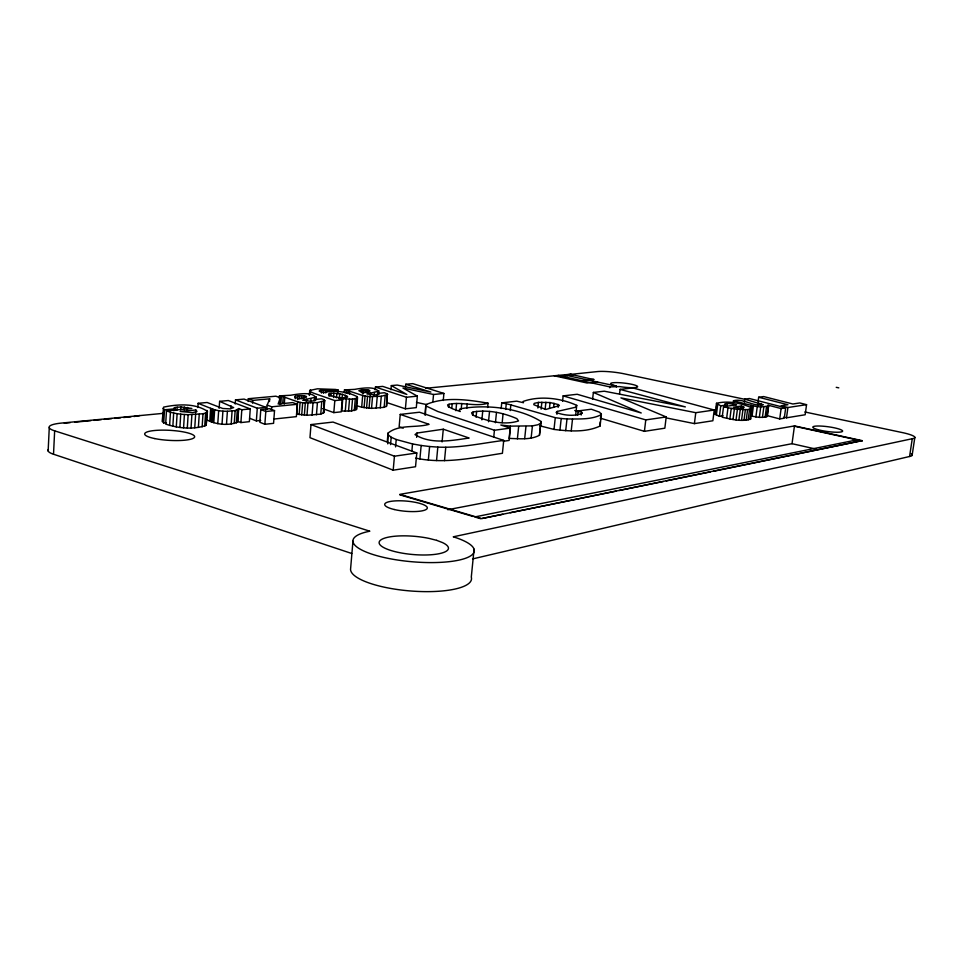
<?xml version="1.0" encoding="UTF-8"?>
<svg xmlns="http://www.w3.org/2000/svg" width="963" height="963" viewBox="0 0 963 963"><rect width="100%" height="100%" fill="white"/><g stroke="black" fill="none" stroke-linecap="round" stroke-linejoin="round"><path stroke-width="1.44" d="M48.15 451.009L49.257 427.777M351.724 553.484L53.519 454.235L54.65 430.846A29.275 5.754 2.7 0 1 61.343 423.094L163.698 413.308M139.876 415.559L133.929 416.51M162.964 408.336L164.517 409.793L174.038 408.902L175.049 407.469L180.888 406.94L191.83 408.481L166.479 410.876L165.672 424.069C178.456 428.379 193.346 429.847 206.166 425.333L207.442 411.37C195.26 403.016 177.625 404.171 163.614 407.12L162.169 421.445L163.71 422.962L166.43 422.685M162.819 420.181L163.265 412.922M163.71 422.962L164.517 409.793M169.62 425.453L170.439 412.224L166.479 410.876M172.846 426.284L173.665 413.031L170.439 412.224M173.846 410.804L174.026 407.903M174.869 410.358L175.049 407.469M176.999 410.021L177.18 407.132M176.289 426.946L177.12 413.681L173.665 413.031M180.707 409.817L180.888 406.94M179.888 427.44L180.731 414.174L177.12 413.681M184.198 409.925L184.378 407.048M183.572 427.765L184.415 414.499L180.731 414.174M187.352 410.298L187.532 407.409M187.304 427.933L188.146 414.668L203 413.753L205.576 413.067L207.442 411.37M191.047 427.921L191.902 414.68M195.645 412.874L195.838 409.973L180.153 411.478L192.684 412.609L196.982 411.49L195.838 409.973M194.755 427.765L195.609 414.547M197.824 407.566L198.101 403.316L207.141 402.486L222.718 408.481L229.976 408.878L233.66 407.59L219.612 401.342L219.143 408.324M198.378 427.452L199.233 414.259M202.146 426.898L203 413.753M204.71 426.176L205.576 413.067M206.588 414.752L206.864 410.419M206.166 425.333L207.033 412.26M237.753 421.361L240.906 422.576L249.357 421.674L250.26 408.926L241.809 409.757L238.776 408.553L237.536 422.191C228.857 425.622 218.42 424.755 209.802 421.228L210.668 408.324L198.101 403.316M210.608 421.541L211.463 408.637L210.668 408.324M211.643 421.963L212.51 409.046L211.463 408.637M212.775 422.396L213.642 409.468L212.51 409.046M213.786 422.745L214.653 409.805L213.642 409.468M217.782 423.648L218.661 410.683L214.653 409.805M222.032 424.153L222.91 411.189L218.661 410.683M226.498 424.238L227.388 411.297L235.153 410.599L238.776 408.553M230.879 408.625L231.072 405.796M231.192 423.925L232.083 411.02M235.213 404.039L235.502 399.886L244.096 399.091L265.981 407.373L265.776 410.178M234.25 423.479L235.153 410.599M236.368 422.901L237.259 410.057M237.536 422.191L238.427 409.371M240.906 422.576L241.809 409.757M248.165 401.451L248.358 398.706L275.863 396.19L280.281 397.791L279.776 404.556M252.595 403.148L252.8 400.391L248.358 398.706M260.708 420.458L256.363 420.927L257.277 408.24L235.502 399.886M260.792 409.552L259.866 422.276L264.861 424.286L273.576 423.335L274.527 410.623L269.496 408.685L260.792 409.552L265.8 411.514L274.527 410.623M264.861 424.286L265.8 411.514M266.871 409.287L267.184 405.11L269.688 398.814L252.8 400.391M269.484 401.535L269.688 398.814M271.506 409.6L271.71 406.807L267.184 405.11M279.282 398.538L279.487 395.853L290.621 395.251C296.592 394.276 316.803 390.4 315.804 400.066M280.787 404.316L281.389 396.25L279.487 395.853M282.725 403.485L283.23 396.756L281.389 396.25M284.278 404.015L284.783 397.274L283.23 396.756M295.184 398.802L295.388 396.13C302.538 394.445 314.624 397.021 298.723 398.826L295.352 397.37L294.702 396.708L295.388 396.13M280.281 397.791L278.138 404.003L292.716 402.594L297.314 404.291L296.363 416.642L273.624 419.074M297.639 399.693L297.952 395.697M284.783 397.274L297.651 401.812L296.712 414.066L306.992 415.282L320.763 414.138L323.737 412.766L324.712 400.68L323.544 399.501L321.69 398.802L314.275 399.525L315.37 400.536L310.748 401.306L302.611 400.163L316.045 397.069M299.553 398.586L299.782 395.588M299.144 414.632L300.095 402.365L297.651 401.812M301.563 398.61L301.792 395.612M301.72 414.993L302.671 402.727L300.095 402.365M303.526 398.766L303.766 395.769M304.356 415.197L305.319 402.943L317.429 402.582L324.712 400.68M306.378 401.92L306.595 399.224M306.992 415.282L307.943 403.028M309.304 395.444L309.725 390.46L317.393 388.811L335.533 389.449L338.085 390.003L337.857 392.904M310.086 394.613L310.531 389.955M310.676 402.654L310.989 398.634M311.001 424.575L309.966 437.671L393.193 470.185L415.535 466.73L416.798 452.971L333.029 422.071L311.001 424.575L394.445 456.197L416.798 452.971M312.048 415.149L313.011 402.919M314.371 400.584L314.588 397.912M315.732 399.597L315.96 396.612M316.454 414.776L317.429 402.582M321.449 393.06L321.678 390.147L330.61 390.689L338.085 390.003M320.763 414.138L321.738 401.992M323.484 392.952L323.724 390.039M323.315 413.283L324.29 401.174M323.857 408.168L323.737 412.766M324.074 405.483L324.507 400.114M325.807 392.976L326.048 390.063M329.19 396.431L329.418 393.494L333.884 393.157L342.395 394.324L347.402 396.275L347.595 397.165L342.383 397.888L336.388 397.322L328.503 394.722L329.418 393.494M330.851 396.19L331.091 393.253M333.535 397.563L333.884 393.157M321.678 390.147L319.379 390.617L319.331 391.315L323.58 392.723C334.378 389.871 347.33 391.616 357.321 396.72L356.924 398.14L352.53 399.115L338.88 398.646L342.25 399.85L341.263 411.827L333.824 412.621L334.811 400.584L313.757 393.217L310.315 391.676L309.725 390.46M336.484 397.755L336.845 393.349M339.385 398.164L339.746 393.759M342.034 398.73L342.395 394.324M342.72 399.115L341.745 411.057L351.543 411.008L356.563 409.287L357.562 397.478M344.236 392.784L344.477 389.895L354.733 389.365C360.367 388.378 379.446 384.983 378.591 393.975M345.199 398.213L345.44 395.263M346.09 393.169L346.331 390.268L344.477 389.895M345.272 411.261L346.259 399.32M347.92 393.65L348.149 390.749L346.331 390.268M349.473 394.144L349.713 391.243L348.149 390.749M348.522 411.225L349.509 399.308M351.543 411.008L352.53 399.115M354.3 410.575L355.287 398.706M355.925 409.985L356.924 398.14M356.587 405.555L356.563 409.287M356.828 402.618L357.321 396.72M361.426 392.651L361.667 389.786C369.022 389.233 375.149 391.411 363.039 392.723L358.85 390.725L361.667 389.786M378.844 391.11L366.951 393.975L376.449 394.95L378.928 394.361L377.701 393.398L384.466 392.748L387.379 393.987L386.669 406.061L384.165 407.337L371.525 408.372L361.691 407.217L362.678 395.516L349.713 391.243M362.991 393.999L363.352 389.69M364.989 392.579L365.23 389.714M364.074 407.746L365.073 396.034L362.678 395.516M352.952 541.206L350.544 569.458A60.681 17.021 4.8 0 0 414.054 591.222A60.681 17.021 4.8 0 0 471.292 577.114L474.073 549.211M366.855 392.735L367.108 389.871M366.554 408.095L367.553 396.371L365.073 396.034M368.516 393.048L368.757 390.184M369.058 408.3L370.057 396.575L381.276 396.275L387.68 394.505M370.225 395.998L370.466 393.109M371.525 408.372L372.537 396.672M374.198 395.444L374.451 392.555M375.173 389.883L375.414 387.054L382.744 386.392L406.819 394.445L391.315 385.597L390.942 389.798M376.232 408.264L377.243 396.575M377.4 394.77L377.652 391.893M378.423 393.542L378.664 390.677M380.265 407.927L381.276 396.275M384.165 407.337L385.176 395.721M386.38 406.542L387.379 393.987M387.246 441.861L388.017 433.121C398.995 424.069 416.124 428.126 429.089 424.322L400.235 414.415L399.139 426.717L403.256 428.174M387.752 443.883L388.017 433.121M390.545 444.605L391.195 437.238L388.534 435.095M393.193 470.185L394.445 456.197M395.552 446.904L396.214 439.501L391.195 437.238M405.495 387.042L405.736 384.285L412.79 383.635L443.907 393.446L443.245 400.488M443.907 393.446L433.543 394.493L402.931 388.017L417.34 396.142L416.293 407.626L405.399 408.83L406.434 397.25L375.414 387.054M411.839 451.382L412.525 443.931L396.214 439.501M416.642 437.358L417.027 433.037L443.281 429.209L469.15 438.033C451.563 440.56 430.943 444.641 415.005 434.602L417.027 433.037M400.235 414.415L419.495 412.224L503.733 440.416L502.409 453.296C475.228 457.437 447.482 463.672 419.916 458.93L421.156 445.472L412.525 443.931M424.912 414.969L425.863 404.653C444.882 396.443 467.922 399.669 488.048 403.208L487.615 407.505M425.429 414.957L425.863 404.653M432.881 401.595L433.543 394.493M428.354 459.977L429.606 446.519L421.156 445.472M436.552 460.543L437.816 447.097C459.989 448.156 481.849 443.161 503.733 440.416M442.077 441.921L443.281 429.209M448.83 407.168L449.107 404.255C462.12 401.547 475.096 407.108 488.048 403.208M444.497 460.663L445.773 447.253M451.779 408.107L452.201 403.75M455.884 410.707L456.582 403.449M461.181 409.275L461.746 403.485M466.778 408.3L467.199 403.954M472.941 414.897L473.23 411.923C487.928 409.54 503.336 412.742 516.854 418.652L518.539 420.927C503.793 425.802 486.616 420.903 472.64 415.053L471.593 412.814L473.23 411.923M476.071 417.208L476.661 411.297M481.873 419.868L482.752 411.02M488.494 421.758L489.529 411.442M713.39 471.304L862.126 440.645L480.802 518.744L474.699 516.95L857.046 439.874M493.73 437.202L494.44 430.244L510.378 428.09L509.102 440.452L503.312 441.295M495.439 422.733L496.475 412.417M501.169 408.565L501.747 402.871L516.758 401.162L523.511 402.739L523.065 401.463C539.725 395.48 560.863 398.044 576.741 405.363L575.669 415.125M502.18 422.661L503.071 413.789M560.755 376.617L567.496 375.341M505.683 409.456L506.273 403.75L501.747 402.871M510.258 410.599L510.847 404.893L506.273 403.75M541.074 421.505L540.712 423.263L537.956 424.755L532.419 425.875L510.402 426.128L509.138 438.406C519.153 438.659 530.264 440.115 539.436 435.288L541.074 421.505C518.925 407.638 485.689 404.087 460.049 408.878L459.279 410.082L460.206 411.55L452.766 408.878L448.228 406.639L447.59 404.905L449.107 404.255M517.384 438.851L518.66 426.585M524.679 438.695L525.954 426.465M531.131 438.045L532.419 425.875M537.836 407.999L538.425 402.402L550.078 402.546L558.42 404.592L559.347 405.64L545.756 409.48L533.803 404.701L534.128 403.401L538.425 402.402M541.134 409.155L541.868 402.173M539.436 435.288L540.712 423.263M545.142 409.179L545.889 402.197M549.476 408.131L550.078 402.546M553.593 407.445L554.038 403.256M577.668 415.185L578.137 410.924L591.33 409.227L599.588 412.2L601.369 414.62L600.069 426.031C585.998 432.592 569.169 431.255 554.002 429.426L555.278 417.677L510.847 404.893M556.939 414.295L557.252 411.418L575.537 407.265L576.741 405.363M558.119 407.397L558.42 404.592M562.561 401.294L563.15 395.877L577.186 394.276L641.226 412.971L593.364 392.435L592.63 399.043M559.936 430.256L561.212 418.496L555.278 417.677M565.702 430.702L566.99 418.965C578.402 418.821 590.981 419.988 601.369 414.62M571.215 430.87L572.504 419.146M581.207 415.029L581.52 412.176L578.137 410.924M558.119 375.401L570.409 374.258L593.774 379.566L581.736 380.698L558.119 375.401L425.851 388.258M600.19 421.999L600.069 426.031M600.503 419.158L601.153 413.464M609.76 387.788L609.856 386.897L619.582 386.572A13.602 2.046 6.5 0 0 637.65 386.644A13.602 2.046 6.5 0 0 619.462 382.696A13.602 2.046 6.5 0 0 613.792 385.32L616.404 386.115L616.308 387.006M619.558 393.819L620.064 389.401L632.86 387.945L714.233 410.021L712.873 420.759L694.407 423.612L666.637 417.99M644.416 431.34L645.776 419.904L666.203 416.955L664.843 428.186L644.416 431.34L600.346 418.171M694.407 423.612L695.768 412.694L714.233 410.021M723.105 415.811L719.409 416.365L715.076 414.186L716.472 403.304C728.04 400.439 741.113 403.088 751.85 407.831L750.646 418.965C741.606 422.203 731.326 419.134 722.19 417.244L723.538 406.687L736.659 404.821C734.576 404.123 722.009 402.113 725.681 405.134L720.745 405.832L716.472 403.304M716.496 407.421L716.869 404.436M716.352 415.173L717.688 404.677M719.409 416.365L720.745 405.832M724.85 406.723L725.235 403.75M726.993 406.567L727.378 403.593M726.632 418.327L727.992 407.746L723.538 406.687M729.87 418.977L731.23 408.396L727.992 407.746M733.132 403.653L733.505 400.716C743.568 398.056 753.222 407.024 763.274 404.749L744.832 399.164L744.447 402.065M733.012 419.507L734.384 408.914L731.23 408.396M736.033 419.892L737.405 409.299L747.589 409.612L752.031 408.468M738.874 420.157L740.258 409.564M741.029 408.625L741.378 406.013L744.23 407.205L740.728 408.216L733.264 407.18L741.378 406.013M742.81 409.251L743.159 406.627M741.534 420.289L742.918 409.708M743.99 420.301L745.374 409.72M746.205 420.181L747.589 409.612M748.179 419.94L749.551 409.395M750.562 408.252L750.947 405.291L733.505 400.716M749.912 419.519L751.296 408.998M750.659 416.991L751.85 407.831M750.947 405.291L752.284 405.628L750.911 416.004L759.35 417.4L765.116 417.244L767.27 416.329L768.643 406.013L767.848 405.122L781.113 408.553L785.688 407.855L784.279 418.183L779.717 418.929L766.404 415.426M752.043 416.281L753.403 405.892L752.284 405.628M755.883 417.003L757.255 406.603L753.403 405.892M758.086 401.547L758.651 397.25L763.671 396.563L792.874 403.991L799.82 402.955L806.561 404.665L805.164 414.764L786.518 417.81L783.81 417.099M758.206 405.652L758.591 402.727M759.35 417.4L760.722 407L768.643 406.013M760.674 406.386L761.059 403.461M762.431 417.485L763.803 407.096M765.116 417.244L766.488 406.88M766.741 416.823L768.113 406.47M767.631 411.43L767.27 416.329M768.029 408.481L768.426 405.543M779.717 418.929L781.113 408.553M786.518 417.81L787.915 407.518L806.561 404.665M447.771 509.716L792.031 443.69L794.463 425.923L862.126 440.645M472.544 558.937L909.578 456.486L912.262 438.719A21.956 3.419 8.1 0 0 903.463 432.82L804.863 411.983M912.178 454.981L914.85 437.322M715.076 414.186L715.738 413.38M616.404 386.115L564.775 375.004L597.71 371.549A19.043 2.757 6.4 0 1 623.855 373.752L744.531 399.248M557.252 411.418L556.096 412.513C564.234 415.39 574.273 416.63 582.35 413.247L581.52 412.176M912.262 438.719L453.26 536.812A60.898 16.01 4.9 0 1 458.882 560.129A60.898 16.01 4.9 0 1 372.416 554.327A60.898 16.01 4.9 0 1 369.816 531.203L54.65 430.846M482.27 518.443L502.879 514.242M510.246 512.737L616.236 491.118M619.185 490.516L663.338 481.512M666.288 480.91L710.453 471.894M794.463 425.923L399.789 494.368L480.838 518.299M744.832 399.164L749.443 398.526L785.688 407.855M593.364 392.435L604.27 391.195L685.343 406.904L620.064 389.401M597.578 381.926L587.069 382.997L554.158 375.787M588.369 379.916L593.81 379.326M406.434 397.25L417.34 396.142M257.277 408.24L265.981 407.373M271.71 406.807L297.314 404.291M334.811 400.584L342.25 399.85M64.292 423.202L70.215 422.637M74.657 422.203L90.955 420.638M93.917 420.362L101.332 419.651M104.293 419.362L111.696 418.652M114.669 418.363L120.592 417.798M123.553 417.509L130.968 416.798M219.612 401.342L228.339 400.536L250.26 408.926M391.315 385.597L397.165 385.068L430.858 392.049L405.736 384.285M222.91 411.189L227.388 411.297M184.415 414.499L188.146 414.668M429.606 446.519L437.816 447.097M367.553 396.371L370.057 396.575M561.212 418.496L566.99 418.965M302.671 402.727L305.319 402.943M757.255 406.603L760.722 407M510.402 426.128L500.832 425.02L510.378 428.09M734.384 408.914L737.405 409.299M415.607 458.135L419.916 458.93M836.233 387.331L838.797 387.848M695.768 412.694L620.906 397.875L666.203 416.955M570.265 374.499L572.949 375.052L570.409 374.258M581.736 380.698L609.856 386.897M554.002 429.426L539.822 425.802M416.425 402.39L426.645 404.592M794.415 426.224L862.078 440.97M792.031 443.69L816.708 449.252M758.651 397.25L787.915 404.737L781.125 405.76L787.915 407.518M563.15 395.877L645.776 419.904M399.753 494.801L473.266 516.517M574.767 410.527L579.028 411.803M357.538 405.953L361.691 407.217M564.92 374.788L567.472 375.594M494.44 430.244L437.72 411.478L426.248 406.061M387.102 402.654L405.399 408.83M322.629 408.589L333.824 412.621M249.573 418.243L256.363 420.927M206.046 419.675L209.802 421.228M750.478 418.303L750.646 418.965M53.519 454.235A29.203 6.127 2.4 0 1 48.427 449.42M911.263 453.898A21.908 3.647 8.2 0 1 909.578 456.486M436.696 540.351L429.305 538.461A34.764 9.136 4.9 0 0 388.474 537.137A34.776 9.136 4.9 0 0 388.258 549.584A34.776 9.136 4.9 0 0 435.24 554.339A34.776 9.136 4.9 0 0 442.547 542.602L436.696 540.351M154.802 438.586A25.038 5.032 3.3 0 0 194.49 437.298A25.038 5.032 3.3 0 0 159.677 430.184A25.038 5.032 3.3 0 0 154.802 438.586M817.743 429.618A15.071 2.408 7.7 0 0 842.312 431.556A15.071 2.408 7.7 0 0 823.004 426.2A15.071 2.408 7.7 0 0 817.743 429.618M394.204 509.499A21.367 5.104 4.9 0 0 427.271 508.247A21.367 5.104 4.9 0 0 396.575 500.832A21.367 5.104 4.9 0 0 394.204 509.499"/></g></svg>
